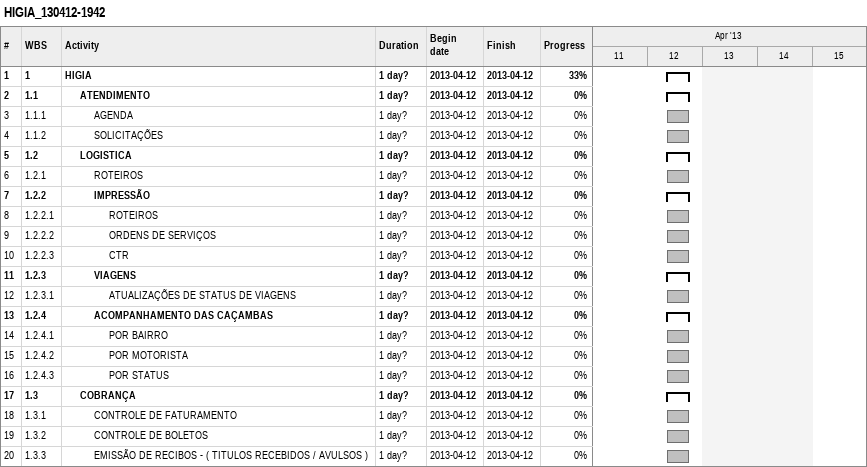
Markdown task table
HIGIA_130412-1942

| ID | WBS | Task | Duration | Start | Finish | % complete |
|---|---|---|---|---|---|---|
| 1 | 1 | **HIGIA** | 1d? | 2013-04-12 | 2013-04-12 | 33 |
| 2 | 1.1 | **ATENDIMENTO** | 1d? | 2013-04-12 | 2013-04-12 | 0 |
| 3 | 1.1.1 | AGENDA | 1d? | 2013-04-12 | 2013-04-12 | 0 |
| 4 | 1.1.2 | SOLICITAÇÕES | 1d? | 2013-04-12 | 2013-04-12 | 0 |
| 5 | 1.2 | **LOGISTICA** | 1d? | 2013-04-12 | 2013-04-12 | 0 |
| 6 | 1.2.1 | ROTEIROS | 1d? | 2013-04-12 | 2013-04-12 | 0 |
| 7 | 1.2.2 | **IMPRESSÃO** | 1d? | 2013-04-12 | 2013-04-12 | 0 |
| 8 | 1.2.2.1 | ROTEIROS | 1d? | 2013-04-12 | 2013-04-12 | 0 |
| 9 | 1.2.2.2 | ORDENS DE SERVIÇOS | 1d? | 2013-04-12 | 2013-04-12 | 0 |
| 10 | 1.2.2.3 | CTR | 1d? | 2013-04-12 | 2013-04-12 | 0 |
| 11 | 1.2.3 | **VIAGENS** | 1d? | 2013-04-12 | 2013-04-12 | 0 |
| 12 | 1.2.3.1 | ATUALIZAÇÕES DE STATUS DE VIAGENS | 1d? | 2013-04-12 | 2013-04-12 | 0 |
| 13 | 1.2.4 | **ACOMPANHAMENTO DAS CAÇAMBAS** | 1d? | 2013-04-12 | 2013-04-12 | 0 |
| 14 | 1.2.4.1 | POR BAIRRO | 1d? | 2013-04-12 | 2013-04-12 | 0 |
| 15 | 1.2.4.2 | POR MOTORISTA | 1d? | 2013-04-12 | 2013-04-12 | 0 |
| 16 | 1.2.4.3 | POR STATUS | 1d? | 2013-04-12 | 2013-04-12 | 0 |
| 17 | 1.3 | **COBRANÇA** | 1d? | 2013-04-12 | 2013-04-12 | 0 |
| 18 | 1.3.1 | CONTROLE DE FATURAMENTO | 1d? | 2013-04-12 | 2013-04-12 | 0 |
| 19 | 1.3.2 | CONTROLE DE BOLETOS | 1d? | 2013-04-12 | 2013-04-12 | 0 |
| 20 | 1.3.3 | EMISSÃO DE RECIBOS - ( TITULOS RECEBIDOS / AVULSOS ) | 1d? | 2013-04-12 | 2013-04-12 | 0 |
